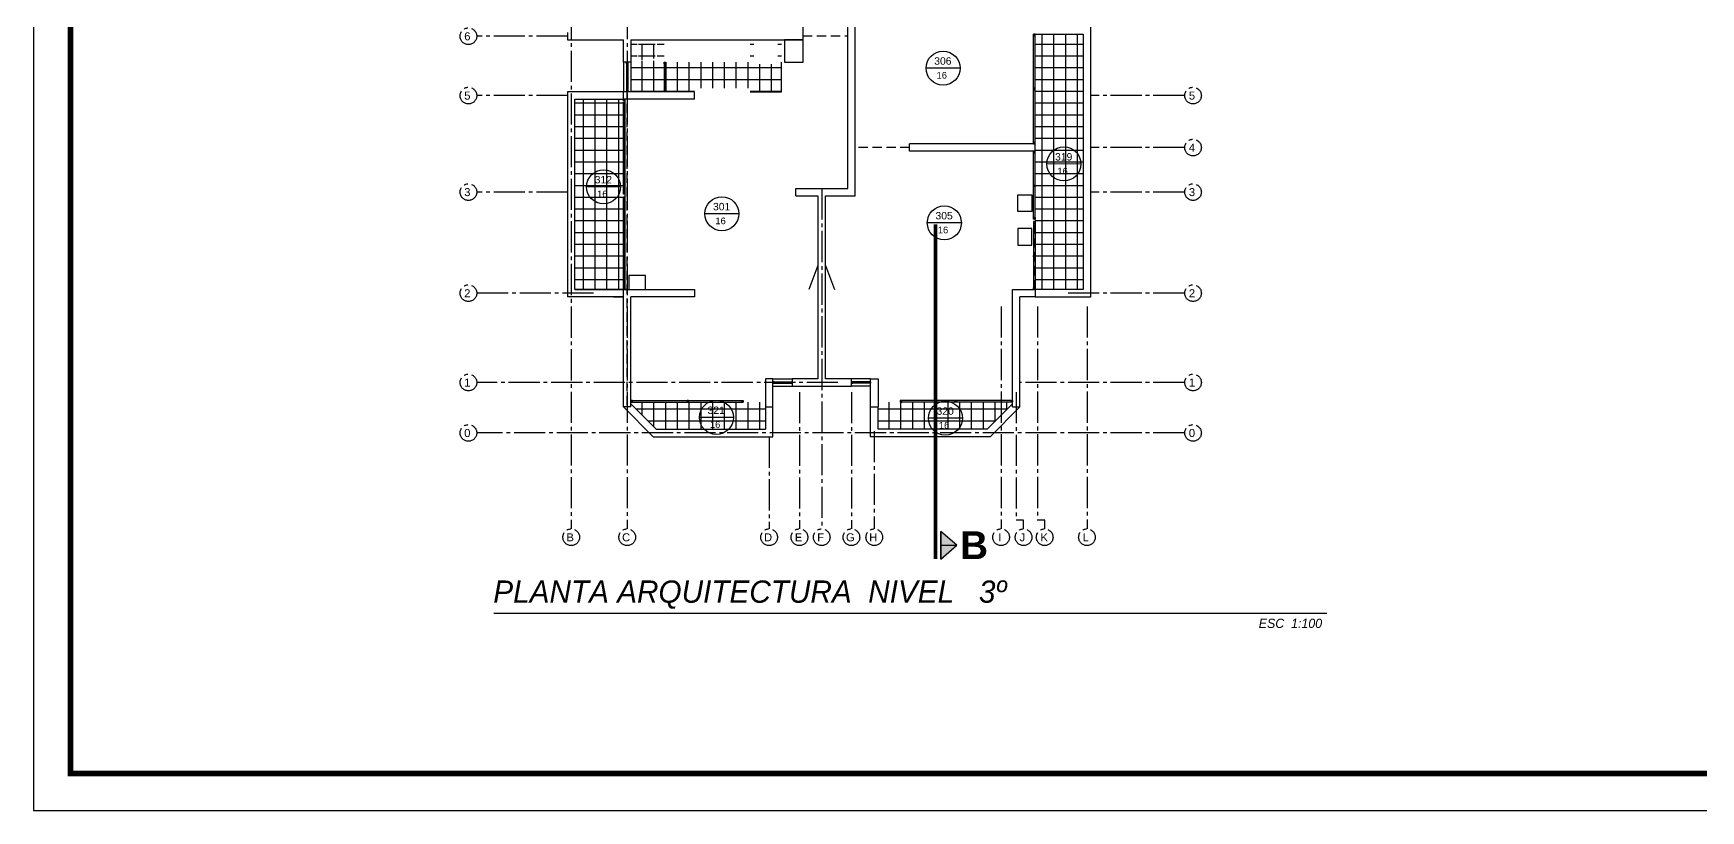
# Model space of a CAD drawing. Header units: millimetres. Extents: x 1217 to 2428, y 234 to 644.
# Drawn here: x 2338.46 to 2383.46, y 452.44 to 473.41 of the extents above; entities that cross this region are included whole.
import ezdxf

# ---------------------------------------------------------------- set-up
doc = ezdxf.new("R2010")
doc.units = ezdxf.units.MM
for name, pattern in [('ACAD_ISO04W100', [30, 24, -3, 0, -3]), ('DASHDOTX2', [0.84, 0.4, -0.2, 0.04, -0.2]), ('DASHED2', [0.375, 0.25, -0.125])]:
    doc.linetypes.add(name, pattern=pattern)
doc.layers.get('0').update_dxf_attribs({"lineweight": 5})
for name, color, linetype in [('0.1', 251, 'Continuous'), ('0.2', 2, 'Continuous'), ('CORTES', 30, 'Continuous'), ('EJES', 8, 'Continuous'), ('MUROS', 7, 'Continuous'), ('POLIGONO SUPERFICIES', 4, 'Continuous')]:
    doc.layers.add(name, color=color, linetype=linetype)
doc.layers.add('LOSAS_ETIQUETAS', color=7, linetype='Continuous', lineweight=25)
doc.styles.get("Standard").update_dxf_attribs({"font": 'arial.ttf'})
pattern_1 = [(90, (807.40966, -346.0244), (-0.31749764, 2e-16), []), (180, (807.40966, -346.0244), (-2e-16, -0.31749764), [])]

msp = doc.modelspace()

# ---------------------------------------------------------------- hatches: boundary and pattern name
at = {"layer": '0.1'}
h = msp.add_hatch(dxfattribs=at)
h.set_pattern_fill('NET', color=256, scale=0.099999, angle=-270, style=0)
h.set_pattern_definition(pattern_1)
h.paths.add_polyline_path([(2358.657, 471.831), (2357.808, 471.831), (2357.808, 471.931), (2356.308, 471.931), (2356.308, 471.831), (2355.528, 471.831), (2355.528, 472.591), (2355.528, 472.631), (2355.788, 472.631), (2357.738, 472.631), (2357.808, 472.631), (2357.808, 473.231), (2357.979, 473.231), (2357.979, 473.181), (2357.918, 473.181, 0.414214), (2357.904, 473.168), (2357.904, 472.594, 0.414214), (2357.918, 472.581), (2358.541, 472.581, 0.414214), (2358.554, 472.594), (2358.554, 473.168, 0.414214), (2358.541, 473.181), (2358.479, 473.181), (2358.479, 473.231), (2358.657, 473.231), (2358.657, 472.631)])
h.paths.add_polyline_path([(2355.488, 471.871), (2355.488, 471.831), (2354.588, 471.831), (2354.588, 472.631), (2354.588, 472.631), (2354.588, 473.231), (2355.488, 473.231), (2355.488, 472.631), (2355.488, 472.591), (2355.488, 471.871)])
h.paths.add_polyline_path([(2355.194, 472.666, 0.414214), (2355.293, 472.765), (2355.293, 473.206, 0.414214), (2355.268, 473.231), (2354.782, 473.231, 0.414214), (2354.758, 473.206), (2354.758, 472.765, 0.414214), (2354.857, 472.666)], flags=16)
h.paths.add_polyline_path([(2355.243, 472.806), (2355.243, 473.123), (2354.798, 473.123), (2354.798, 472.806, 0.414214), (2354.905, 472.699), (2355.136, 472.699, 0.41421)], flags=0)
h.paths.add_polyline_path([(2355.089, 472.76, 1), (2355.059, 472.76, 1)], flags=0)
h.paths.add_polyline_path([(2354.991, 472.76, 1), (2354.962, 472.76, 1)], flags=0)
h.paths.add_polyline_path([(2355.188, 472.76, 1), (2355.159, 472.76, 1)], flags=0)
h.paths.add_polyline_path([(2354.892, 472.76, 1), (2354.862, 472.76, 1)], flags=0)
h = msp.add_hatch(dxfattribs=at)
h.set_pattern_fill('NET', color=256, scale=0.099999, angle=-270, style=0)
h.set_pattern_definition(pattern_1)
edge = h.paths.add_edge_path()
edge.add_line((2365.498, 466.501), (2366.115, 466.501))
edge.add_line((2366.115, 466.501), (2366.798, 466.501))
edge.add_line((2366.798, 466.501), (2366.798, 473.389))
edge.add_line((2366.798, 473.389), (2365.498, 473.389))
edge.add_line((2365.498, 473.389), (2365.498, 466.501))
h = msp.add_hatch(dxfattribs=at)
h.set_pattern_fill('NET', color=256, scale=0.099999, angle=-270, style=0)
h.set_pattern_definition(pattern_1)
h.paths.add_polyline_path([(2354.388, 471.631), (2353.078, 471.631), (2353.078, 466.501), (2353.761, 466.501), (2354.388, 466.501)])
h = msp.add_hatch(dxfattribs=at)
h.set_pattern_fill('NET', color=256, scale=0.099999, angle=-270, style=0)
h.set_pattern_definition(pattern_1)
h.paths.add_polyline_path([(2358.218, 462.729), (2355.273, 462.729), (2354.588, 463.414), (2354.588, 463.464), (2354.628, 463.464), (2357.619, 463.464), (2358.218, 463.464)])
h = msp.add_hatch(dxfattribs=at)
h.set_pattern_fill('NET', color=256, scale=0.099999, angle=-270, style=0)
h.set_pattern_definition([(90, (807.40966, -346.0244), (-0.31749764, 2e-16), []), (180, (807.40966, -346.0244), (-2e-16, -0.31749764), [])])
h.paths.add_polyline_path([(2361.259, 462.729), (2364.204, 462.729), (2364.888, 463.414), (2364.888, 463.464), (2364.848, 463.464), (2361.858, 463.464), (2361.259, 463.464)])
at = {"layer": 'CORTES', "ltscale": 3}
h = msp.add_hatch(color=256, dxfattribs=at)
h.dxf.hatch_style = 1
h.paths.add_polyline_path([(2363.387, 459.6), (2362.957, 459.971), (2362.957, 459.6)])
h.paths.add_polyline_path([(2363.387, 459.6), (2362.957, 459.6), (2362.957, 459.228)])

# ---------------------------------------------------------------- linework, layer by layer
at = {"layer": '0.1', "ltscale": 3, "elevation": 0}
msp.add_lwpolyline([(2338.461, 452.441), (2428.461, 452.441), (2428.461, 504.441), (2338.461, 504.441)], close=True, dxfattribs=at)
at = {"layer": '0.1', "ltscale": 3, "const_width": 0.15, "elevation": 0}
msp.add_lwpolyline([(2339.461, 453.441), (2427.461, 453.441), (2427.461, 503.441), (2339.461, 503.441)], close=True, dxfattribs=at)
at = {"layer": '0.1', "elevation": 0}
for points in [[(2358.737, 473.231), (2358.737, 472.631), (2359.237, 472.631), (2359.237, 473.231), (2358.737, 473.231)], [(2365.458, 470.428), (2365.458, 473.389)], [(2365.498, 470.428), (2365.498, 473.389)], [(2354.388, 472.631), (2354.388, 471.831)], [(2354.468, 472.591), (2354.468, 471.831)], [(2354.508, 472.591), (2354.508, 471.831)], [(2354.588, 472.631), (2354.588, 471.831)], [(2355.488, 472.591), (2355.488, 471.831)], [(2355.528, 472.591), (2355.528, 471.831)], [(2357.808, 471.831), (2358.657, 471.831), (2358.657, 472.631)], [(2354.468, 466.501), (2353.761, 466.501), (2353.078, 466.501), (2353.078, 471.631), (2354.428, 471.631), (2354.428, 466.501)], [(2354.388, 469.111), (2354.388, 471.561)], [(2354.428, 469.111), (2354.428, 471.561)], [(2365.458, 468.4), (2365.458, 470.228)], [(2365.498, 468.4), (2365.498, 470.228)], [(2354.388, 466.501), (2354.388, 469.001)], [(2354.428, 466.501), (2354.428, 469.001)], [(2365.458, 468.33), (2365.458, 466.501)], [(2365.498, 468.33), (2365.498, 466.501)], [(2358.418, 464.011), (2358.937, 464.011)], [(2358.418, 463.971), (2358.937, 463.971)], [(2361.058, 464.011), (2360.539, 464.011)], [(2361.058, 463.971), (2360.539, 463.971)], [(2354.628, 463.504), (2357.619, 463.504)], [(2354.628, 463.504), (2357.619, 463.504)], [(2364.848, 463.504), (2361.858, 463.504)], [(2364.848, 463.504), (2361.858, 463.504)], [(2354.628, 463.464), (2357.619, 463.464)], [(2354.628, 463.464), (2357.619, 463.464)], [(2364.848, 463.464), (2361.858, 463.464)], [(2364.848, 463.464), (2361.858, 463.464)]]:
    msp.add_lwpolyline(points, dxfattribs=at)
for points in [[(2365.408, 468.607), (2365.028, 468.607), (2365.028, 469.057), (2365.408, 469.057)], [(2365.408, 468.149), (2365.028, 468.149), (2365.028, 467.699), (2365.408, 467.699)], [(2354.987, 466.501), (2354.987, 466.881), (2354.537, 466.881), (2354.537, 466.501)]]:
    msp.add_lwpolyline(points, close=True, dxfattribs=at)
at = {"layer": '0.1', "linetype": 'ByBlock', "elevation": 0}
for points in [[(2359.638, 467.15), (2359.389, 466.501)], [(2359.838, 467.15), (2360.088, 466.501)]]:
    msp.add_lwpolyline(points, dxfattribs=at)
at = {"layer": '0.1', "ltscale": 3, "elevation": 0}
msp.add_lwpolyline([(2350.891, 457.769), (2373.368, 457.769)], dxfattribs=at)
at = {"layer": '0.2'}
for p, q in [((2354.388, 471.831, 0), (2352.878, 471.831, 0)), ((2352.878, 471.831, 0), (2352.878, 466.301, 0)), ((2353.078, 466.501, 0), (2353.078, 471.631, 0)), ((2353.078, 471.631, 0), (2354.388, 471.631, 0)), ((2354.388, 466.301, 0), (2352.878, 466.301, 0)), ((2353.078, 466.501, 0), (2354.388, 466.501, 0)), ((2355.19, 462.529, 0), (2354.388, 463.331, 0)), ((2355.273, 462.729, 0), (2354.588, 463.414, 0)), ((2364.204, 462.729, 0), (2364.888, 463.414, 0)), ((2364.286, 462.529, 0), (2365.088, 463.331, 0))]:
    msp.add_line(p, q, dxfattribs=at)
at = {"layer": '0.2', "elevation": 0}
for points in [[(2365.498, 466.301), (2366.998, 466.301), (2366.998, 475.228)], [(2365.498, 473.389), (2365.458, 473.389), (2365.458, 473.349), (2365.498, 473.349), (2365.498, 473.389)], [(2366.798, 473.389), (2366.798, 466.501), (2365.498, 466.501)], [(2365.498, 473.389), (2366.798, 473.389)], [(2354.468, 472.631), (2354.508, 472.631), (2354.508, 472.591), (2354.468, 472.591), (2354.468, 472.631)], [(2355.488, 472.631), (2355.528, 472.631), (2355.528, 472.591), (2355.488, 472.591), (2355.488, 472.631)], [(2354.388, 471.631), (2354.428, 471.631), (2354.428, 471.591), (2354.388, 471.591), (2354.388, 471.631)], [(2354.468, 471.831), (2354.508, 471.831), (2354.508, 471.871), (2354.468, 471.871), (2354.468, 471.831)], [(2355.488, 471.871), (2355.528, 471.871), (2355.528, 471.831), (2355.488, 471.831), (2355.488, 471.871)], [(2365.498, 471.929), (2365.458, 471.929), (2365.458, 471.889), (2365.498, 471.889), (2365.498, 471.929)], [(2354.388, 470.311), (2354.428, 470.311), (2354.428, 470.271), (2354.388, 470.271), (2354.388, 470.311)], [(2365.498, 470.468), (2365.458, 470.468), (2365.458, 470.428), (2365.498, 470.428), (2365.498, 470.468)], [(2365.498, 470.228), (2365.458, 470.228), (2365.458, 470.188), (2365.498, 470.188), (2365.498, 470.228)], [(2354.388, 469.111), (2354.428, 469.111), (2354.428, 469.071), (2354.388, 469.071), (2354.388, 469.111)], [(2354.388, 469.001), (2354.428, 469.001), (2354.428, 468.961), (2354.388, 468.961), (2354.388, 469.001)], [(2365.498, 469.277), (2365.458, 469.277), (2365.458, 469.317), (2365.498, 469.317), (2365.498, 469.277)], [(2365.498, 468.4), (2365.458, 468.4), (2365.458, 468.44), (2365.498, 468.44), (2365.498, 468.4)], [(2365.498, 468.33), (2365.458, 468.33), (2365.458, 468.29), (2365.498, 468.29), (2365.498, 468.33)], [(2354.388, 467.776), (2354.428, 467.776), (2354.428, 467.736), (2354.388, 467.736), (2354.388, 467.776)], [(2365.498, 467.378), (2365.458, 467.378), (2365.458, 467.418), (2365.498, 467.418), (2365.498, 467.378)], [(2354.118, 466.301), (2354.388, 466.301)], [(2354.191, 466.501), (2354.388, 466.501)], [(2354.388, 466.541), (2354.428, 466.541), (2354.428, 466.501), (2354.388, 466.501), (2354.388, 466.541)], [(2365.498, 466.501), (2365.458, 466.501), (2365.458, 466.541), (2365.498, 466.541), (2365.498, 466.501)], [(2365.499, 466.5), (2365.459, 466.5), (2365.459, 466.54), (2365.499, 466.54), (2365.499, 466.5)], [(2358.418, 464.091), (2358.937, 464.091)], [(2358.418, 464.011), (2358.418, 463.971), (2358.458, 463.971), (2358.458, 464.011), (2358.418, 464.011)], [(2358.937, 464.011), (2358.937, 463.971), (2358.897, 463.971), (2358.897, 464.011), (2358.937, 464.011)], [(2361.058, 464.091), (2360.539, 464.091)], [(2360.539, 464.011), (2360.539, 463.971), (2360.579, 463.971), (2360.579, 464.011), (2360.539, 464.011)], [(2361.058, 464.011), (2361.058, 463.971), (2361.018, 463.971), (2361.018, 464.011), (2361.058, 464.011)], [(2354.628, 463.464), (2354.628, 463.504), (2354.588, 463.504), (2354.588, 463.464), (2354.628, 463.464)], [(2354.628, 463.464), (2354.628, 463.504), (2354.588, 463.504), (2354.588, 463.464), (2354.628, 463.464)], [(2356.144, 463.464), (2356.144, 463.504), (2356.104, 463.504), (2356.104, 463.464), (2356.144, 463.464)], [(2356.144, 463.464), (2356.144, 463.504), (2356.104, 463.504), (2356.104, 463.464), (2356.144, 463.464)], [(2357.579, 463.464), (2357.579, 463.504), (2357.619, 463.504), (2357.619, 463.464), (2357.579, 463.464)], [(2357.579, 463.464), (2357.579, 463.504), (2357.619, 463.504), (2357.619, 463.464), (2357.579, 463.464)], [(2358.418, 463.891), (2358.937, 463.891)], [(2361.058, 463.891), (2360.539, 463.891)], [(2361.898, 463.464), (2361.898, 463.504), (2361.858, 463.504), (2361.858, 463.464), (2361.898, 463.464)], [(2361.898, 463.464), (2361.898, 463.504), (2361.858, 463.504), (2361.858, 463.464), (2361.898, 463.464)], [(2363.333, 463.464), (2363.333, 463.504), (2363.373, 463.504), (2363.373, 463.464), (2363.333, 463.464)], [(2363.333, 463.464), (2363.333, 463.504), (2363.373, 463.504), (2363.373, 463.464), (2363.333, 463.464)], [(2364.848, 463.464), (2364.848, 463.504), (2364.888, 463.504), (2364.888, 463.464), (2364.848, 463.464)], [(2364.848, 463.464), (2364.848, 463.504), (2364.888, 463.504), (2364.888, 463.464), (2364.848, 463.464)], [(2358.218, 463.331), (2358.218, 462.729)], [(2358.418, 462.529), (2358.418, 463.331)], [(2361.058, 462.529), (2361.058, 463.331)], [(2361.258, 462.729), (2361.258, 463.331)], [(2355.273, 462.729), (2358.218, 462.729)], [(2364.204, 462.729), (2361.258, 462.729)], [(2355.19, 462.529), (2358.418, 462.529)], [(2364.286, 462.529), (2361.058, 462.529)]]:
    msp.add_lwpolyline(points, dxfattribs=at)
at = {"layer": 'CORTES', "color": 1, "linetype": 'DASHDOTX2', "ltscale": 1.5, "const_width": 0.1, "elevation": 0}
msp.add_lwpolyline([(2362.811, 468.262), (2362.811, 459.228), (2362.811, 459.228)], dxfattribs=at)
at = {"layer": 'CORTES', "ltscale": 3, "elevation": 0}
msp.add_lwpolyline([(2362.957, 459.228), (2362.957, 459.971), (2362.957, 459.6), (2363.387, 459.6), (2362.957, 459.971), (2362.957, 459.228), (2363.387, 459.6)], dxfattribs=at)
at = {"layer": 'EJES', "linetype": 'ACAD_ISO04W100', "ltscale": 0.035, "elevation": 0}
for points in [[(2352.978, 498.239), (2352.978, 460.04)], [(2352.978, 498.239), (2352.978, 460.04)], [(2354.488, 498.239), (2354.488, 460.04)], [(2354.488, 498.239), (2354.488, 460.04)], [(2352.878, 473.331), (2350.427, 473.331)], [(2352.878, 471.731), (2350.427, 471.731)], [(2369.526, 471.731), (2366.998, 471.731)], [(2369.526, 470.328), (2366.998, 470.328)], [(2352.878, 469.128), (2350.427, 469.128)], [(2359.738, 469.228), (2359.738, 460.04)], [(2369.526, 469.128), (2366.998, 469.128)], [(2353.578, 466.401), (2350.427, 466.401)], [(2369.526, 466.401), (2366.298, 466.401)], [(2364.581, 466.045), (2364.581, 460.04)], [(2365.558, 466.045), (2365.558, 460.276)], [(2366.9, 466.045), (2366.9, 460.04)], [(2360.178, 463.991), (2350.427, 463.991)], [(2369.526, 463.991), (2365.088, 463.991)], [(2359.138, 463.731), (2359.138, 460.04)], [(2360.539, 463.731), (2360.539, 460.04)], [(2364.99, 463.731), (2364.99, 460.276)], [(2369.526, 462.629), (2350.427, 462.629)], [(2369.526, 462.629), (2350.427, 462.629)], [(2361.158, 462.678), (2361.158, 460.04)], [(2358.319, 462.529), (2358.319, 460.04)]]:
    msp.add_lwpolyline(points, dxfattribs=at)
at = {"layer": 'EJES', "ltscale": 3, "elevation": 0}
for points in [[(2365.187, 460.04), (2365.187, 460.276), (2364.988, 460.276)], [(2365.756, 460.04), (2365.756, 460.276), (2365.557, 460.276)]]:
    msp.add_lwpolyline(points, dxfattribs=at)
at = {"layer": 'EJES', "linetype": 'ACAD_ISO04W100', "ltscale": 0.035}
for centre in [(2350.202, 473.331, 0), (2350.202, 473.331, 0), (2350.202, 471.731, 0), (2350.202, 471.731, 0), (2369.76, 471.731, 0), (2369.76, 471.731, 0), (2369.76, 470.328, 0), (2369.76, 470.328, 0), (2350.202, 469.128, 0), (2350.202, 469.128, 0), (2369.76, 469.128, 0), (2369.76, 469.128, 0), (2350.202, 466.401, 0), (2350.202, 466.401, 0), (2369.76, 466.401, 0), (2369.76, 466.401, 0), (2350.202, 463.991, 0), (2350.202, 463.991, 0), (2369.76, 463.991, 0), (2369.76, 463.991, 0), (2350.202, 462.629, 0), (2350.202, 462.629, 0), (2369.76, 462.629, 0), (2369.76, 462.629, 0), (2352.978, 459.815, 0), (2354.488, 459.815, 0), (2354.488, 459.815, 0), (2358.319, 459.815, 0), (2358.319, 459.815, 0), (2359.138, 459.815, 0), (2359.138, 459.815, 0), (2359.738, 459.815, 0), (2359.738, 459.815, 0), (2359.738, 459.815, 0), (2359.738, 459.815, 0), (2360.539, 459.815, 0), (2360.539, 459.815, 0), (2360.539, 459.815), (2360.539, 459.815), (2361.158, 459.815, 0), (2361.158, 459.815, 0), (2361.158, 459.815, 0), (2364.579, 459.815, 0), (2365.187, 459.815, 0), (2365.756, 459.815, 0), (2366.898, 459.815)]:
    msp.add_circle(centre, 0.225, dxfattribs=at)
at = {"layer": 'LOSAS_ETIQUETAS', "color": 6, "ltscale": 3}
for p, q in [((2363.473, 472.469), (2362.555, 472.472)), ((2366.735, 469.884), (2365.817, 469.888)), ((2354.31, 469.267), (2353.392, 469.27)), ((2357.502, 468.542), (2356.585, 468.545)), ((2363.507, 468.296), (2362.589, 468.299)), ((2357.355, 463.047), (2356.437, 463.051)), ((2363.535, 463.025), (2362.617, 463.029))]:
    msp.add_line(p, q, dxfattribs=at)
at = {"layer": 'LOSAS_ETIQUETAS', "color": 3, "ltscale": 3}
for centre in [(2363.014, 472.471), (2366.276, 469.886), (2353.851, 469.269), (2357.044, 468.543), (2363.048, 468.298), (2356.896, 463.049), (2363.076, 463.027)]:
    msp.add_circle(centre, 0.459, dxfattribs=at)
at = {"layer": 'MUROS'}
for p, q in [((2360.439, 469.228, 0), (2360.439, 473.628, 0)), ((2360.639, 469.028, 0), (2360.639, 473.628, 0)), ((2354.388, 472.631, 0), (2354.388, 473.231, 0)), ((2354.588, 473.231, 0), (2354.588, 472.631, 0)), ((2354.588, 472.631, 0), (2354.388, 472.631, 0)), ((2359.037, 469.028, 0), (2359.638, 469.028, 0)), ((2359.838, 469.028, 0), (2360.639, 469.028, 0)), ((2354.388, 466.501, 0), (2356.308, 466.501, 0)), ((2354.388, 463.331, 0), (2354.388, 466.501, 0)), ((2354.588, 463.331, 0), (2354.588, 466.301, 0)), ((2356.308, 466.501, 0), (2356.308, 466.301, 0)), ((2364.888, 463.331, 0), (2364.888, 466.5, 0)), ((2365.088, 463.331, 0), (2365.088, 466.301, 0))]:
    msp.add_line(p, q, dxfattribs=at)
at = {"layer": 'MUROS', "elevation": 0}
for points in [[(2354.588, 473.231), (2359.237, 473.231), (2359.237, 475.232)], [(2352.878, 473.431), (2352.878, 473.231)], [(2352.878, 473.231), (2354.388, 473.231)], [(2356.308, 471.831), (2354.388, 471.831)], [(2354.388, 471.631), (2354.388, 471.831)], [(2356.309, 471.634), (2354.391, 471.634)], [(2356.308, 471.631), (2356.308, 471.831)], [(2365.498, 470.428), (2362.108, 470.428)], [(2362.108, 470.228), (2362.108, 470.428)], [(2365.498, 470.228), (2365.498, 470.428)], [(2365.498, 470.228), (2362.108, 470.228)], [(2359.638, 469.028), (2359.638, 464.091), (2358.937, 464.091)], [(2358.937, 464.091), (2358.937, 463.891), (2360.539, 463.891), (2360.539, 464.091), (2359.838, 464.091), (2359.838, 469.028)], [(2359.037, 469.028), (2359.037, 469.228), (2360.439, 469.228)], [(2356.308, 466.301), (2354.588, 466.301)], [(2364.887, 466.5), (2364.887, 466.5), (2365.499, 466.5), (2365.499, 466.3), (2365.089, 466.3)], [(2358.418, 463.331), (2358.418, 464.091), (2358.218, 464.091), (2358.218, 463.331)], [(2361.058, 463.331), (2361.058, 464.091), (2361.258, 464.091), (2361.258, 463.331)], [(2354.588, 463.331), (2354.388, 463.331)], [(2358.218, 463.331), (2358.418, 463.331)], [(2361.058, 463.331), (2361.258, 463.331)], [(2364.888, 463.331), (2365.088, 463.331)]]:
    msp.add_lwpolyline(points, dxfattribs=at)
at = {"layer": 'POLIGONO SUPERFICIES', "color": 3, "linetype": 'DASHED2'}
for p, q in [((2359.235, 473.341), (2360.442, 473.341)), ((2365.498, 466.504), (2365.498, 473.388)), ((2354.483, 472.631), (2354.483, 463.32)), ((2362.11, 470.33), (2360.639, 470.33))]:
    msp.add_line(p, q, dxfattribs=at)

# ---------------------------------------------------------------- texts
at = {"attachment_point": 5}
for s, insert, char_height, width in [('{\\fCentury Gothic|b0|i1|c0|p34; PLANTA ARQUITECTURA  NIVEL   3º }', (2357.686, 458.267, 0), 0.6, 22.53603), ('{\\fCentury Gothic|b0|i1|c0|p34;ESC  1:100}', (2372.389, 457.492, 0), 0.25, 16.09483)]:
    msp.add_mtext(s, dxfattribs=dict(at, insert=insert, char_height=char_height, width=width))
at = {"layer": 'CORTES', "insert": (2363.849, 459.601, 0), "char_height": 0.74999, "width": 2.96587, "attachment_point": 5}
msp.add_mtext('{\\fArial|b1|i0|c0|p34;B}', dxfattribs=at)
at = {"layer": 'EJES', "char_height": 0.216, "width": 0.34437, "attachment_point": 5}
for s, insert in [('6', (2350.174, 473.329, 0)), ('5', (2350.174, 471.729, 0)), ('5', (2369.732, 471.729, 0)), ('4', (2369.732, 470.327, 0)), ('3', (2350.174, 469.126, 0)), ('3', (2369.732, 469.126, 0)), ('2', (2350.174, 466.399, 0)), ('2', (2369.732, 466.399, 0)), ('1', (2350.174, 463.99)), ('1', (2350.174, 463.99, 0)), ('1', (2369.732, 463.99)), ('1', (2369.732, 463.99, 0)), ('0', (2350.174, 462.627)), ('0', (2350.174, 462.627, 0)), ('0', (2369.732, 462.627)), ('0', (2369.732, 462.627, 0)), ('B', (2352.95, 459.813, 0)), ('B', (2352.95, 459.813, 0)), ('C', (2354.46, 459.813, 0)), ('C', (2354.46, 459.813, 0)), ('D', (2358.291, 459.813, 0)), ('E', (2359.11, 459.813, 0)), ('F', (2359.11, 459.813, 0)), ('F', (2359.71, 459.813, 0)), ('G', (2360.511, 459.813, 0)), ('H', (2361.13, 459.813, 0)), ('I', (2364.546, 459.813)), ('J', (2365.154, 459.813, 0)), ('K', (2365.745, 459.813, 0)), ('L', (2366.865, 459.813, 0))]:
    msp.add_mtext(s, dxfattribs=dict(at, insert=insert))
at = {"layer": 'LOSAS_ETIQUETAS', "lineweight": 13}
for s, p in [('306', (2362.775, 472.564)), ('319', (2366.037, 469.979)), ('312', (2353.612, 469.362)), ('301', (2356.805, 468.636)), ('305', (2362.809, 468.391)), ('321', (2356.657, 463.142)), ('320', (2362.837, 463.12))]:
    msp.add_text(s, height=0.2, dxfattribs=at).set_placement(p)
at = {"layer": 'LOSAS_ETIQUETAS', "ltscale": 3}
for p in [(2362.839, 472.189), (2366.101, 469.604), (2353.676, 468.987), (2356.869, 468.261), (2362.873, 468.016), (2356.722, 462.767), (2362.901, 462.745)]:
    msp.add_text('16', height=0.18, dxfattribs=at).set_placement(p)

doc.saveas('drawing.dxf')
